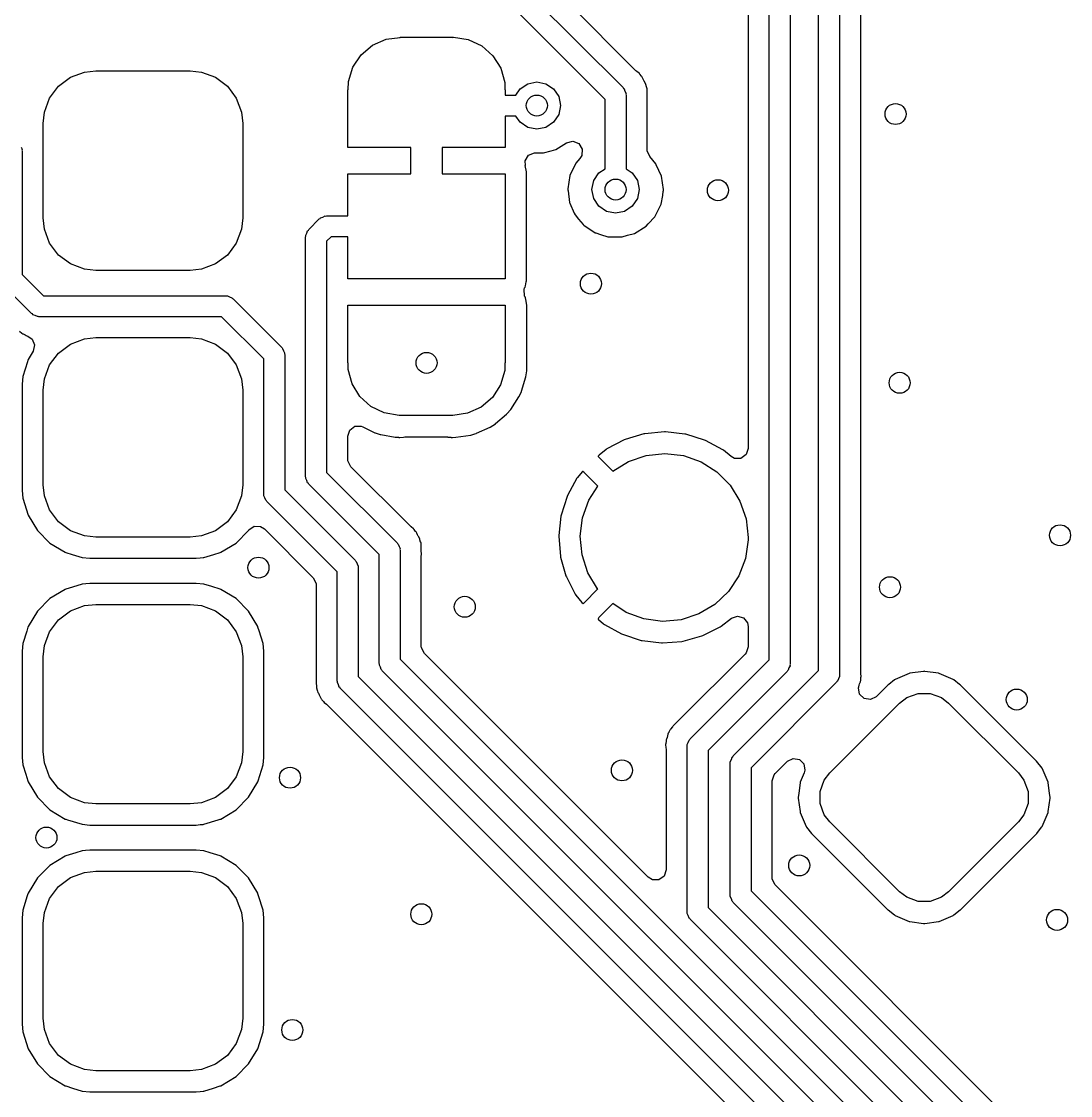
# Model space of a CAD drawing. Extents: x 100.2 to 143.8, y -109.8 to -50.2.
# Drawn here: x 122.39 to 132.38, y -70.53 to -60.3 of the extents above; entities that cross this region are included whole.
import ezdxf

# ---------------------------------------------------------------- set-up
doc = ezdxf.new("R2010")
doc.units = 0
doc.layers.add('BLACK', color=7, linetype='CONTINUOUS')

msp = doc.modelspace()

# ---------------------------------------------------------------- linework, layer by layer
at = {"layer": 'BLACK', "linetype": 'CONTINUOUS'}
for p, q in [((130.183, -55.729), (130.183, -66.521)), ((129.983, -66.4796), (129.983, -55.7704)), ((130.384, -66.4937), (130.384, -55.7825)), ((129.512, -66.3765), (129.512, -55.8855)), ((129.712, -55.8441), (129.712, -66.4179)), ((129.312, -56.0096), (129.312, -64.3653)), ((127.17, -59.9788), (128.121, -60.9293)), ((128.243, -60.7682), (127.594, -60.1195)), ((127.95, -61.0414), (127.058, -60.1495)), ((125.627, -60.6167), (125.736, -60.5255)), ((125.736, -60.5255), (125.866, -60.4684)), ((125.866, -60.4684), (126, -60.4508)), ((126, -60.4508), (126, -60.45)), ((126, -60.45), (126.5, -60.45)), ((126.5, -60.4508), (126.506, -60.45)), ((126.5, -60.45), (126.5, -60.4508)), ((126.506, -60.45), (126.646, -60.4718)), ((126.646, -60.4718), (126.775, -60.5321)), ((126.775, -60.5321), (126.881, -60.6259)), ((125.549, -60.7347), (125.627, -60.6167)), ((126.881, -60.6259), (126.956, -60.7458)), ((125.506, -60.8701), (125.549, -60.7347)), ((122.746, -60.9164), (122.86, -60.8314)), ((122.86, -60.8314), (122.992, -60.7817)), ((122.992, -60.7817), (123.1, -60.77)), ((123.1, -60.77), (124, -60.77)), ((124, -60.77), (124.108, -60.7817)), ((124.108, -60.7817), (124.24, -60.8314)), ((124.24, -60.8314), (124.354, -60.9164)), ((126.956, -60.7458), (126.995, -60.8821)), ((128.253, -60.777), (128.243, -60.7682)), ((128.276, -60.7947), (128.253, -60.777)), ((128.281, -60.8024), (128.276, -60.7947)), ((128.281, -60.8026), (128.281, -60.8024)), ((128.296, -60.8207), (128.281, -60.8026)), ((128.3, -60.8251), (128.296, -60.8207)), ((128.304, -60.8299), (128.3, -60.8251)), ((128.307, -60.8364), (128.304, -60.8299)), ((128.315, -60.8544), (128.307, -60.8364)), ((128.307, -60.8364), (128.307, -60.8364)), ((122.661, -61.0297), (122.746, -60.9164)), ((124.354, -60.9164), (124.439, -61.0297)), ((125.505, -60.95), (125.506, -60.8701)), ((126.995, -60.8821), (126.995, -60.95)), ((127.101, -61), (127.141, -60.9409)), ((127.141, -60.9409), (127.214, -60.8921)), ((127.214, -60.8921), (127.3, -60.875)), ((127.3, -60.875), (127.386, -60.8921)), ((127.386, -60.8921), (127.459, -60.9409)), ((127.459, -60.9409), (127.508, -61.0139)), ((128.121, -60.9293), (128.124, -60.9365)), ((128.124, -60.9365), (128.131, -60.9412)), ((128.131, -60.9412), (128.138, -60.9635)), ((128.321, -60.8673), (128.315, -60.8544)), ((128.335, -60.8899), (128.321, -60.8673)), ((128.337, -60.8989), (128.335, -60.8899)), ((128.337, -60.9013), (128.337, -60.8989)), ((128.337, -60.8989), (128.337, -60.8989)), ((128.344, -60.9222), (128.337, -60.9013)), ((128.348, -60.9328), (128.344, -60.9222)), ((128.349, -60.9419), (128.348, -60.9328)), ((128.349, -60.9624), (128.349, -60.9419)), ((122.612, -61.1624), (122.661, -61.0297)), ((124.439, -61.0297), (124.488, -61.1624)), ((125.5, -61.5), (125.5, -60.95)), ((125.5, -60.95), (125.505, -60.95)), ((126.995, -60.95), (127, -60.95)), ((127, -60.95), (127, -61)), ((127, -61), (127.101, -61)), ((127.508, -61.0139), (127.525, -61.1)), ((127.95, -61.7014), (127.95, -61.0414)), ((128.138, -60.9635), (128.149, -60.9844)), ((128.149, -60.9844), (128.148, -60.9923)), ((128.148, -60.9923), (128.15, -61)), ((128.15, -61), (128.15, -61.7014)), ((128.35, -60.9676), (128.349, -60.9624)), ((128.351, -60.9721), (128.35, -60.9676)), ((128.351, -60.9915), (128.351, -60.9721)), ((128.351, -60.9952), (128.351, -60.9915)), ((128.352, -61.0447), (128.351, -60.9952)), ((128.351, -61.0494), (128.352, -61.0447)), ((128.351, -61.0535), (128.351, -61.0494)), ((127.525, -61.1), (127.508, -61.1861)), ((128.351, -61.5218), (128.351, -61.0535)), ((122.6, -61.2697), (122.612, -61.1624)), ((124.488, -61.1624), (124.5, -61.2697)), ((127.101, -61.2), (127, -61.2)), ((127, -61.2), (127, -61.5)), ((127.141, -61.2591), (127.101, -61.2)), ((127.508, -61.1861), (127.459, -61.2591)), ((122.6, -62.1703), (122.6, -61.2697)), ((124.5, -61.2697), (124.5, -62.1703)), ((127.214, -61.3079), (127.141, -61.2591)), ((127.3, -61.325), (127.214, -61.3079)), ((127.386, -61.3079), (127.3, -61.325)), ((127.459, -61.2591), (127.386, -61.3079)), ((127.481, -61.5177), (127.584, -61.4541)), ((127.584, -61.4541), (127.644, -61.4398)), ((127.644, -61.4398), (127.7, -61.4631)), ((122.389, -61.4958), (122.399, -61.5167)), ((122.399, -61.5167), (122.398, -61.5247)), ((122.398, -61.5247), (122.4, -61.5323)), ((122.4, -61.5323), (122.4, -62.7091)), ((126.1, -61.5), (125.5, -61.5)), ((126.1, -61.75), (126.1, -61.5)), ((127, -61.5), (126.4, -61.5)), ((126.4, -61.5), (126.4, -61.75)), ((127.22, -61.5741), (127.277, -61.5507)), ((127.277, -61.5507), (127.286, -61.5504)), ((127.286, -61.5504), (127.316, -61.5509)), ((127.316, -61.5509), (127.349, -61.5515)), ((127.349, -61.5515), (127.349, -61.5515)), ((127.349, -61.5515), (127.356, -61.5516)), ((127.356, -61.5516), (127.363, -61.5498)), ((127.363, -61.5498), (127.436, -61.53)), ((127.363, -61.5498), (127.363, -61.5498)), ((127.436, -61.53), (127.481, -61.5177)), ((127.7, -61.4631), (127.732, -61.5153)), ((127.732, -61.5153), (127.728, -61.5763)), ((128.351, -61.53), (128.351, -61.5218)), ((128.375, -61.5864), (128.351, -61.53)), ((127.188, -61.6262), (127.22, -61.5741)), ((127.192, -61.6712), (127.188, -61.6262)), ((127.67, -61.6501), (127.615, -61.7669)), ((127.71, -61.604), (127.67, -61.6501)), ((127.728, -61.5763), (127.71, -61.604)), ((128.433, -61.6548), (128.375, -61.5864)), ((128.436, -61.6612), (128.433, -61.6548)), ((128.437, -61.6633), (128.436, -61.6612)), ((128.436, -61.6612), (128.436, -61.6612)), ((128.487, -61.7723), (128.437, -61.6633)), ((125.5, -62.15), (125.5, -61.75)), ((125.5, -61.75), (126.1, -61.75)), ((126.4, -61.75), (127, -61.75)), ((127, -61.75), (127, -62.75)), ((127.189, -61.6718), (127.192, -61.6712)), ((127.201, -61.7303), (127.189, -61.6718)), ((127.201, -62.7697), (127.201, -61.7303)), ((127.842, -61.8139), (127.891, -61.7409)), ((127.891, -61.7409), (127.95, -61.7014)), ((128.15, -61.7014), (128.209, -61.7409)), ((128.209, -61.7409), (128.258, -61.8139)), ((127.615, -61.7669), (127.595, -61.8944)), ((127.825, -61.9), (127.842, -61.8139)), ((128.258, -61.8139), (128.275, -61.9)), ((128.505, -61.9), (128.487, -61.7723)), ((127.595, -61.8944), (127.596, -61.9014)), ((127.596, -61.9014), (127.596, -61.9014)), ((127.596, -61.9014), (127.597, -61.9111)), ((127.597, -61.9111), (127.612, -62.0224)), ((127.842, -61.9861), (127.825, -61.9)), ((128.275, -61.9), (128.258, -61.9861)), ((128.484, -62.0384), (128.498, -61.9551)), ((128.498, -61.9551), (128.504, -61.9149)), ((128.504, -61.9149), (128.505, -61.9111)), ((128.504, -61.9149), (128.504, -61.9149)), ((128.505, -61.9111), (128.505, -61.9)), ((127.612, -62.0224), (127.614, -62.0288)), ((127.614, -62.0288), (127.614, -62.0288)), ((127.614, -62.0288), (127.657, -62.1262)), ((127.891, -62.0591), (127.842, -61.9861)), ((127.964, -62.1079), (127.891, -62.0591)), ((128.209, -62.0591), (128.136, -62.1079)), ((128.258, -61.9861), (128.209, -62.0591)), ((128.427, -62.1545), (128.484, -62.0384)), ((122.612, -62.2776), (122.6, -62.1703)), ((124.5, -62.1703), (124.488, -62.2776)), ((125.236, -62.1756), (125.241, -62.1691)), ((125.241, -62.1691), (125.263, -62.1619)), ((125.263, -62.1619), (125.284, -62.1512)), ((125.284, -62.1512), (125.292, -62.1525)), ((125.292, -62.1525), (125.3, -62.15)), ((125.3, -62.15), (125.5, -62.15)), ((127.657, -62.1262), (127.664, -62.1405)), ((127.664, -62.1405), (127.697, -62.1807)), ((128.05, -62.125), (127.964, -62.1079)), ((128.136, -62.1079), (128.05, -62.125)), ((128.361, -62.2273), (128.423, -62.1597)), ((128.423, -62.1597), (128.427, -62.1545)), ((128.423, -62.1597), (128.423, -62.1597)), ((122.661, -62.4103), (122.612, -62.2776)), ((124.488, -62.2776), (124.439, -62.4103)), ((125.129, -62.2801), (125.229, -62.1793)), ((125.229, -62.1793), (125.236, -62.1756)), ((127.697, -62.1807), (127.742, -62.2339)), ((127.742, -62.2339), (127.742, -62.2339)), ((127.742, -62.2339), (127.747, -62.2393)), ((127.747, -62.2393), (127.854, -62.3108)), ((128.231, -62.3177), (128.341, -62.2502)), ((128.341, -62.2502), (128.361, -62.2273)), ((125.099, -62.3508), (125.102, -62.3431)), ((125.099, -64.6342), (125.099, -62.3508)), ((125.1, -62.3351), (125.111, -62.3143)), ((125.102, -62.3431), (125.1, -62.3351)), ((125.111, -62.3143), (125.118, -62.292)), ((125.118, -62.292), (125.125, -62.2873)), ((125.125, -62.2873), (125.129, -62.2801)), ((125.341, -62.35), (125.299, -62.3922)), ((125.5, -62.35), (125.341, -62.35)), ((125.5, -62.75), (125.5, -62.35)), ((127.854, -62.3108), (127.861, -62.3129)), ((127.861, -62.3129), (127.861, -62.3129)), ((127.861, -62.3129), (127.905, -62.3267)), ((127.905, -62.3267), (127.977, -62.3493)), ((127.977, -62.3493), (128.042, -62.3505)), ((128.042, -62.3505), (128.099, -62.3515)), ((128.099, -62.3515), (128.099, -62.3515)), ((128.099, -62.3515), (128.106, -62.3516)), ((128.106, -62.3516), (128.113, -62.3498)), ((128.113, -62.3498), (128.164, -62.3359)), ((128.113, -62.3498), (128.113, -62.3498)), ((128.164, -62.3359), (128.231, -62.3177)), ((122.746, -62.5236), (122.661, -62.4103)), ((124.439, -62.4103), (124.354, -62.5236)), ((125.299, -62.3922), (125.299, -64.5928)), ((122.86, -62.6086), (122.746, -62.5236)), ((124.354, -62.5236), (124.24, -62.6086)), ((122.992, -62.6583), (122.86, -62.6086)), ((123.1, -62.67), (122.992, -62.6583)), ((124, -62.67), (123.1, -62.67)), ((124.108, -62.6583), (124, -62.67)), ((124.24, -62.6086), (124.108, -62.6583)), ((122.4, -62.7091), (122.602, -62.9105)), ((127, -62.75), (125.5, -62.75)), ((127.191, -62.8177), (127.199, -62.7784)), ((127.199, -62.7784), (127.201, -62.7697)), ((122.49, -63.0812), (122.23, -62.8212)), ((127.178, -62.8519), (127.183, -62.8371)), ((127.183, -62.9129), (127.178, -62.8519)), ((127.183, -62.8363), (127.189, -62.8282)), ((127.183, -62.8371), (127.183, -62.8363)), ((127.189, -62.8282), (127.191, -62.8177)), ((122.602, -62.9105), (124.339, -62.9105)), ((124.339, -62.9105), (124.346, -62.913)), ((124.346, -62.913), (124.354, -62.9117)), ((124.354, -62.9117), (124.375, -62.9223)), ((124.375, -62.9223), (124.397, -62.9296)), ((124.397, -62.9296), (124.402, -62.9361)), ((124.402, -62.9361), (124.409, -62.9398)), ((124.409, -62.9398), (124.87, -63.4007)), ((127.183, -62.9137), (127.183, -62.9129)), ((127.189, -62.9218), (127.183, -62.9137)), ((127.191, -62.9313), (127.189, -62.9218)), ((127.194, -62.948), (127.191, -62.9313)), ((127.191, -62.9313), (127.191, -62.9313)), ((127.204, -63), (127.194, -62.948)), ((122.497, -63.0849), (122.49, -63.0812)), ((122.502, -63.0914), (122.497, -63.0849)), ((122.524, -63.0986), (122.502, -63.0914)), ((125.5, -63.55), (125.5, -63)), ((125.5, -63), (127, -63)), ((127, -63), (127, -63.55)), ((127.204, -63.4762), (127.204, -63)), ((122.545, -63.1093), (122.524, -63.0986)), ((122.553, -63.108), (122.545, -63.1093)), ((122.56, -63.1105), (122.553, -63.108)), ((124.297, -63.1105), (122.56, -63.1105)), ((124.7, -63.5128), (124.297, -63.1105)), ((122.375, -63.2487), (122.397, -63.2689)), ((122.397, -63.2689), (122.406, -63.2723)), ((122.406, -63.2723), (122.406, -63.2723)), ((122.406, -63.2723), (122.408, -63.2731)), ((122.408, -63.2731), (122.427, -63.2835)), ((122.427, -63.2835), (122.429, -63.2848)), ((122.429, -63.2848), (122.429, -63.2848)), ((122.429, -63.2848), (122.437, -63.29)), ((122.437, -63.29), (122.446, -63.2921)), ((122.446, -63.2921), (122.454, -63.2958)), ((122.454, -63.2958), (122.453, -63.2974)), ((122.453, -63.2974), (122.496, -63.3235)), ((122.496, -63.3235), (122.519, -63.3799)), ((122.519, -63.3799), (122.505, -63.4392)), ((122.746, -63.4564), (122.86, -63.3714)), ((122.86, -63.3714), (122.992, -63.3217)), ((122.992, -63.3217), (123.1, -63.31)), ((123.1, -63.31), (124, -63.31)), ((124, -63.31), (124.108, -63.3217)), ((124.108, -63.3217), (124.24, -63.3714)), ((124.24, -63.3714), (124.354, -63.4564)), ((124.87, -63.4007), (124.874, -63.4079)), ((122.505, -63.4392), (122.457, -63.5194)), ((122.661, -63.5697), (122.746, -63.4564)), ((124.354, -63.4564), (124.439, -63.5697)), ((124.874, -63.4079), (124.88, -63.4126)), ((124.88, -63.4126), (124.888, -63.4349)), ((124.888, -63.4349), (124.898, -63.4557)), ((124.898, -63.4557), (124.897, -63.4637)), ((124.897, -63.4637), (124.9, -63.4714)), ((124.9, -63.4714), (124.9, -64.7581)), ((127.205, -63.4803), (127.204, -63.4762)), ((127.204, -63.6259), (127.205, -63.4827)), ((127.205, -63.4827), (127.205, -63.4803)), ((122.45, -63.5404), (122.406, -63.6812)), ((122.455, -63.5251), (122.45, -63.5404)), ((122.457, -63.5194), (122.455, -63.5251)), ((122.455, -63.5251), (122.455, -63.5251)), ((122.612, -63.7024), (122.661, -63.5697)), ((124.439, -63.5697), (124.488, -63.7024)), ((124.7, -64.7995), (124.7, -63.5128)), ((125.505, -63.55), (125.5, -63.55)), ((125.504, -63.6118), (125.505, -63.55)), ((127, -63.55), (126.995, -63.55)), ((126.995, -63.55), (126.995, -63.6239)), ((122.406, -63.6812), (122.4, -63.7537)), ((122.6, -63.8097), (122.612, -63.7024)), ((124.488, -63.7024), (124.5, -63.8097)), ((125.541, -63.7486), (125.504, -63.6118)), ((126.995, -63.6239), (126.954, -63.7597)), ((127.154, -63.8205), (127.195, -63.6832)), ((127.195, -63.6832), (127.204, -63.6259)), ((122.4, -63.7537), (122.4, -64.7663)), ((122.6, -64.7103), (122.6, -63.8097)), ((124.5, -63.8097), (124.5, -64.7103)), ((125.615, -63.8694), (125.541, -63.7486)), ((126.954, -63.7597), (126.877, -63.8787)), ((125.72, -63.9645), (125.615, -63.8694)), ((126.877, -63.8787), (126.769, -63.9712)), ((127.052, -63.9933), (127.13, -63.8731)), ((127.13, -63.8731), (127.143, -63.8459)), ((127.143, -63.8459), (127.153, -63.8237)), ((127.153, -63.8236), (127.154, -63.8205)), ((127.153, -63.8237), (127.153, -63.8236)), ((125.848, -64.0263), (125.72, -63.9645)), ((126.769, -63.9712), (126.64, -64.0299)), ((127.014, -64.0369), (127.052, -63.9933)), ((125.988, -64.0499), (125.848, -64.0263)), ((126, -64.05), (125.988, -64.0499)), ((126.5, -64.05), (126, -64.05)), ((126.64, -64.0299), (126.5, -64.05)), ((126.908, -64.1281), (127.011, -64.0392)), ((127.011, -64.0392), (127.014, -64.0369)), ((125.5, -64.2484), (125.519, -64.1902)), ((125.519, -64.1902), (125.568, -64.1542)), ((125.568, -64.1542), (125.629, -64.1542)), ((125.629, -64.1542), (125.642, -64.1593)), ((125.642, -64.1593), (125.757, -64.2152)), ((125.757, -64.2152), (125.761, -64.2163)), ((125.761, -64.2163), (125.761, -64.2163)), ((125.761, -64.2163), (125.809, -64.2318)), ((126.726, -64.2209), (126.857, -64.1617)), ((126.857, -64.1617), (126.906, -64.1304)), ((126.906, -64.1304), (126.908, -64.1281)), ((126.908, -64.1281), (126.908, -64.1281)), ((128.515, -64.2082), (128.329, -64.2251)), ((128.524, -64.2083), (128.515, -64.2082)), ((128.71, -64.2277), (128.524, -64.2083)), ((125.5, -64.4687), (125.5, -64.2484)), ((125.809, -64.2318), (125.809, -64.2318)), ((125.809, -64.2318), (125.813, -64.2328)), ((125.813, -64.2328), (125.816, -64.2334)), ((125.816, -64.2334), (125.816, -64.2334)), ((125.816, -64.2334), (125.952, -64.2563)), ((125.952, -64.2563), (125.952, -64.2563)), ((125.952, -64.2563), (125.954, -64.2566)), ((125.954, -64.2566), (125.956, -64.2568)), ((125.956, -64.2568), (125.983, -64.2592)), ((125.983, -64.2592), (125.983, -64.2592)), ((125.983, -64.2592), (125.985, -64.2594)), ((125.985, -64.2594), (125.993, -64.2595)), ((125.993, -64.2595), (125.996, -64.2595)), ((125.996, -64.2595), (125.996, -64.2595)), ((125.996, -64.2595), (125.997, -64.2596)), ((125.997, -64.2596), (126.029, -64.2575)), ((126.029, -64.2575), (126.043, -64.2554)), ((126.043, -64.2554), (126.058, -64.2544)), ((126.058, -64.2544), (126.433, -64.2544)), ((126.433, -64.2544), (126.449, -64.2558)), ((126.449, -64.2558), (126.452, -64.2563)), ((126.452, -64.2563), (126.452, -64.2563)), ((126.452, -64.2563), (126.454, -64.2566)), ((126.454, -64.2566), (126.456, -64.2568)), ((126.456, -64.2568), (126.483, -64.2592)), ((126.483, -64.2592), (126.483, -64.2592)), ((126.483, -64.2592), (126.485, -64.2594)), ((126.485, -64.2594), (126.493, -64.2595)), ((126.493, -64.2595), (126.496, -64.2595)), ((126.496, -64.2595), (126.496, -64.2595)), ((126.496, -64.2595), (126.497, -64.2596)), ((126.497, -64.2596), (126.529, -64.2575)), ((126.529, -64.2575), (126.671, -64.2372)), ((126.671, -64.2372), (126.71, -64.2259)), ((126.71, -64.2259), (126.723, -64.2219)), ((126.723, -64.2219), (126.726, -64.2209)), ((126.723, -64.2219), (126.723, -64.2219)), ((128.132, -64.2831), (127.967, -64.3695)), ((128.141, -64.2795), (128.132, -64.2831)), ((128.32, -64.2269), (128.141, -64.2795)), ((128.329, -64.2251), (128.32, -64.2269)), ((128.719, -64.2297), (128.71, -64.2277)), ((128.897, -64.2848), (128.719, -64.2297)), ((128.906, -64.2885), (128.897, -64.2848)), ((129.07, -64.3772), (128.906, -64.2885)), ((127.959, -64.3748), (127.892, -64.4284)), ((127.967, -64.3695), (127.959, -64.3748)), ((128.341, -64.4312), (128.518, -64.4126)), ((128.518, -64.4126), (128.695, -64.4337)), ((129.078, -64.3826), (129.07, -64.3772)), ((129.149, -64.4416), (129.078, -64.3826)), ((129.293, -64.4235), (129.243, -64.4594)), ((129.312, -64.3653), (129.293, -64.4235)), ((125.501, -64.4842), (125.5, -64.4687)), ((125.529, -64.5387), (125.501, -64.4842)), ((127.892, -64.4284), (127.885, -64.4396)), ((127.885, -64.4396), (127.885, -64.442)), ((127.885, -64.442), (127.887, -64.4457)), ((127.887, -64.4457), (128.022, -64.5808)), ((128.022, -64.5808), (128.172, -64.4887)), ((128.172, -64.4887), (128.341, -64.4312)), ((128.695, -64.4337), (128.863, -64.4935)), ((128.863, -64.4935), (129.014, -64.5891)), ((129.182, -64.4594), (129.149, -64.4416)), ((129.243, -64.4594), (129.182, -64.4594)), ((125.299, -64.5928), (125.97, -65.2638)), ((126.093, -65.1027), (125.529, -64.5387)), ((127.732, -64.5873), (127.687, -64.6411)), ((127.734, -64.5851), (127.732, -64.5873)), ((127.737, -64.5847), (127.734, -64.5851)), ((127.749, -64.5907), (127.737, -64.5847)), ((127.882, -64.7234), (127.749, -64.5907)), ((129.014, -64.5891), (129.14, -64.7156)), ((122.612, -64.8176), (122.6, -64.7103)), ((124.5, -64.7103), (124.488, -64.8176)), ((125.102, -64.6419), (125.099, -64.6342)), ((125.1, -64.6499), (125.102, -64.6419)), ((125.111, -64.6707), (125.1, -64.6499)), ((125.118, -64.693), (125.111, -64.6707)), ((125.125, -64.6977), (125.118, -64.693)), ((125.129, -64.7049), (125.125, -64.6977)), ((125.8, -65.3759), (125.129, -64.7049)), ((127.681, -64.6491), (127.591, -64.8125)), ((127.687, -64.6411), (127.681, -64.6491)), ((127.796, -64.8569), (127.882, -64.7234)), ((129.14, -64.7156), (129.234, -64.8669)), ((122.4, -64.7663), (122.406, -64.8388)), ((122.661, -64.9503), (122.612, -64.8176)), ((124.488, -64.8176), (124.439, -64.9503)), ((124.702, -64.8072), (124.7, -64.7995)), ((124.701, -64.8152), (124.702, -64.8072)), ((124.711, -64.836), (124.701, -64.8152)), ((124.9, -64.7581), (125.571, -65.4293)), ((127.588, -64.8213), (127.531, -64.999)), ((127.591, -64.8125), (127.588, -64.8213)), ((122.406, -64.8388), (122.457, -65.0006)), ((124.719, -64.8583), (124.711, -64.836)), ((124.725, -64.863), (124.719, -64.8583)), ((124.729, -64.8702), (124.725, -64.863)), ((125.4, -65.5414), (124.729, -64.8702)), ((127.735, -65.0244), (127.796, -64.8569)), ((129.234, -64.8669), (129.293, -65.0353)), ((122.457, -65.0006), (122.545, -65.1455)), ((122.746, -65.0636), (122.661, -64.9503)), ((124.439, -64.9503), (124.354, -65.0636)), ((127.529, -65.0085), (127.508, -65.1937)), ((127.531, -64.999), (127.529, -65.0085)), ((127.713, -65.2014), (127.735, -65.0244)), ((129.293, -65.0353), (129.313, -65.2126)), ((122.86, -65.1486), (122.746, -65.0636)), ((124.354, -65.0636), (124.24, -65.1486)), ((124.555, -65.1455), (124.558, -65.1404)), ((124.558, -65.1404), (124.559, -65.1403)), ((124.559, -65.1403), (124.609, -65.1062)), ((124.609, -65.1062), (124.67, -65.1084)), ((124.67, -65.1084), (124.706, -65.1314)), ((124.706, -65.1314), (125.171, -65.5955)), ((126.103, -65.1115), (126.093, -65.1027)), ((126.126, -65.1292), (126.103, -65.1115)), ((126.131, -65.137), (126.126, -65.1292)), ((126.131, -65.1372), (126.131, -65.137)), ((126.145, -65.1552), (126.131, -65.1372)), ((122.545, -65.1455), (122.664, -65.2654)), ((122.992, -65.1983), (122.86, -65.1486)), ((123.1, -65.21), (122.992, -65.1983)), ((124, -65.21), (123.1, -65.21)), ((124.108, -65.1983), (124, -65.21)), ((124.24, -65.1486), (124.108, -65.1983)), ((124.436, -65.2654), (124.555, -65.1455)), ((126.15, -65.1596), (126.145, -65.1552)), ((126.154, -65.1645), (126.15, -65.1596)), ((126.156, -65.1709), (126.154, -65.1645)), ((126.164, -65.1889), (126.156, -65.1709)), ((126.156, -65.1709), (126.156, -65.1709)), ((126.171, -65.2018), (126.164, -65.1889)), ((126.172, -65.2034), (126.171, -65.2018)), ((126.185, -65.2245), (126.172, -65.2034)), ((126.187, -65.2358), (126.185, -65.2245)), ((126.193, -65.2567), (126.187, -65.2358)), ((127.508, -65.1937), (127.508, -65.2034)), ((127.508, -65.2034), (127.524, -65.3891)), ((127.73, -65.3789), (127.713, -65.2014)), ((129.312, -65.2349), (129.287, -65.4115)), ((129.313, -65.2126), (129.312, -65.2349)), ((122.664, -65.2654), (122.809, -65.3532)), ((124.291, -65.3532), (124.436, -65.2654)), ((125.97, -65.2638), (125.974, -65.271)), ((125.974, -65.271), (125.98, -65.2757)), ((125.98, -65.2757), (125.988, -65.298)), ((125.988, -65.298), (125.998, -65.3189)), ((125.998, -65.3189), (125.997, -65.3268)), ((125.997, -65.3268), (126, -65.3345)), ((126, -65.3345), (126, -66.3711)), ((126.194, -65.2589), (126.193, -65.2567)), ((126.198, -65.2673), (126.194, -65.2589)), ((126.194, -65.2589), (126.194, -65.2589)), ((126.198, -65.2764), (126.198, -65.2673)), ((126.199, -65.2969), (126.198, -65.2764)), ((126.199, -65.3021), (126.199, -65.2969)), ((126.2, -65.3066), (126.199, -65.3021)), ((126.2, -65.326), (126.2, -65.3066)), ((126.2, -65.3298), (126.2, -65.326)), ((126.202, -65.3792), (126.2, -65.3298)), ((122.809, -65.3532), (122.815, -65.3549)), ((122.815, -65.3549), (122.815, -65.3549)), ((122.815, -65.3549), (122.875, -65.3736)), ((122.875, -65.3736), (122.971, -65.4038)), ((122.971, -65.4038), (123.044, -65.4105)), ((123.044, -65.4105), (123.55, -65.4105)), ((123.55, -65.4105), (124.056, -65.4105)), ((124.056, -65.4105), (124.096, -65.4069)), ((124.096, -65.4069), (124.124, -65.4043)), ((124.124, -65.4043), (124.129, -65.4038)), ((124.124, -65.4043), (124.124, -65.4043)), ((124.129, -65.4038), (124.225, -65.3736)), ((124.225, -65.3736), (124.285, -65.3549)), ((124.285, -65.3549), (124.291, -65.3532)), ((124.285, -65.3549), (124.285, -65.3549)), ((125.571, -65.4293), (125.574, -65.4365)), ((125.574, -65.4365), (125.581, -65.4412)), ((125.581, -65.4412), (125.588, -65.4635)), ((125.8, -66.4125), (125.8, -65.3759)), ((126.2, -65.3839), (126.202, -65.3792)), ((126.2, -65.388), (126.2, -65.3839)), ((126.2, -66.247), (126.2, -65.388)), ((127.524, -65.3891), (127.526, -65.3986)), ((127.526, -65.3986), (127.577, -65.5778)), ((127.786, -65.5481), (127.73, -65.3789)), ((129.287, -65.4115), (129.224, -65.5782)), ((125.4, -66.578), (125.4, -65.5414)), ((125.588, -65.4635), (125.599, -65.4844)), ((125.599, -65.4844), (125.598, -65.4923)), ((125.598, -65.4923), (125.6, -65.5)), ((125.6, -65.5), (125.6, -66.5366)), ((127.879, -65.7007), (127.786, -65.5481)), ((123.044, -65.6495), (123.005, -65.653)), ((123.55, -65.6495), (123.044, -65.6495)), ((124.056, -65.6495), (123.55, -65.6495)), ((124.129, -65.6562), (124.056, -65.6495)), ((125.171, -65.5955), (125.198, -65.65)), ((125.198, -65.65), (125.2, -65.6655)), ((127.577, -65.5778), (127.581, -65.5868)), ((127.581, -65.5868), (127.666, -65.7526)), ((129.224, -65.5782), (129.125, -65.7268)), ((122.809, -65.7068), (122.664, -65.7946)), ((122.815, -65.7051), (122.809, -65.7068)), ((122.88, -65.6848), (122.815, -65.7051)), ((122.815, -65.7051), (122.815, -65.7051)), ((122.971, -65.6562), (122.88, -65.6848)), ((122.976, -65.6557), (122.971, -65.6562)), ((123.005, -65.653), (122.976, -65.6557)), ((122.976, -65.6557), (122.976, -65.6557)), ((124.207, -65.6805), (124.129, -65.6562)), ((124.285, -65.7051), (124.207, -65.6805)), ((124.291, -65.7068), (124.285, -65.7051)), ((124.285, -65.7051), (124.285, -65.7051)), ((124.436, -65.7946), (124.291, -65.7068)), ((125.2, -65.6655), (125.2, -66.5245)), ((127.666, -65.7526), (127.671, -65.7607)), ((127.746, -65.838), (127.881, -65.7029)), ((127.881, -65.7029), (127.879, -65.7007)), ((129.125, -65.7268), (128.996, -65.8498)), ((122.664, -65.7946), (122.545, -65.9145)), ((122.992, -65.8617), (123.1, -65.85)), ((123.1, -65.85), (124, -65.85)), ((124, -65.85), (124.108, -65.8617)), ((124.555, -65.9145), (124.436, -65.7946)), ((127.671, -65.7607), (127.728, -65.8332)), ((127.728, -65.8332), (127.74, -65.8406)), ((127.74, -65.8406), (127.742, -65.8405)), ((127.742, -65.8405), (127.746, -65.838)), ((128.024, -65.8428), (127.891, -65.9759)), ((128.152, -65.9266), (128.024, -65.8428)), ((128.996, -65.8498), (128.843, -65.9411)), ((122.545, -65.9145), (122.457, -66.0594)), ((122.746, -65.9964), (122.86, -65.9114)), ((122.86, -65.9114), (122.992, -65.8617)), ((124.108, -65.8617), (124.24, -65.9114)), ((124.24, -65.9114), (124.354, -65.9964)), ((124.643, -66.0594), (124.555, -65.9145)), ((128.319, -65.9888), (128.152, -65.9266)), ((128.843, -65.9411), (128.673, -65.9962)), ((122.457, -66.0594), (122.455, -66.0651)), ((122.661, -66.1097), (122.746, -65.9964)), ((124.354, -65.9964), (124.439, -66.1097)), ((124.645, -66.0651), (124.643, -66.0594)), ((127.891, -65.9759), (127.885, -65.9878)), ((127.885, -65.9878), (127.885, -65.9909)), ((127.885, -65.9909), (127.887, -65.9934)), ((127.887, -65.9934), (127.935, -66.0345)), ((127.935, -66.0345), (127.943, -66.04)), ((127.943, -66.04), (128.106, -66.131)), ((128.496, -66.0124), (128.319, -65.9888)), ((128.673, -65.9962), (128.496, -66.0124)), ((129.047, -66.0632), (129.055, -66.058)), ((129.055, -66.058), (129.152, -65.9823)), ((129.152, -65.9823), (129.209, -65.9614)), ((129.209, -65.9614), (129.268, -65.9783)), ((129.268, -65.9783), (129.306, -66.0265)), ((129.306, -66.0265), (129.312, -66.0604)), ((129.312, -66.0604), (129.312, -66.2524)), ((122.443, -66.1047), (122.406, -66.2212)), ((122.455, -66.0651), (122.443, -66.1047)), ((122.455, -66.0651), (122.455, -66.0651)), ((122.612, -66.2424), (122.661, -66.1097)), ((124.439, -66.1097), (124.488, -66.2424)), ((124.656, -66.101), (124.645, -66.0651)), ((124.645, -66.0651), (124.645, -66.0651)), ((124.694, -66.2212), (124.656, -66.101)), ((128.106, -66.131), (128.115, -66.1349)), ((128.115, -66.1349), (128.292, -66.1925)), ((128.692, -66.2008), (128.871, -66.1507)), ((128.871, -66.1507), (128.88, -66.1472)), ((128.88, -66.1472), (129.047, -66.0632)), ((122.406, -66.2212), (122.4, -66.2937)), ((122.6, -66.3497), (122.612, -66.2424)), ((124.488, -66.2424), (124.5, -66.3497)), ((124.7, -66.2937), (124.694, -66.2212)), ((126.201, -66.2625), (126.2, -66.247)), ((126.229, -66.317), (126.201, -66.2625)), ((128.292, -66.1925), (128.302, -66.1945)), ((128.302, -66.1945), (128.487, -66.2166)), ((128.487, -66.2166), (128.496, -66.2168)), ((128.496, -66.2168), (128.682, -66.2025)), ((128.682, -66.2025), (128.692, -66.2008)), ((129.312, -66.2524), (129.293, -66.3106)), ((122.4, -66.2937), (122.4, -67.3063)), ((122.6, -67.2503), (122.6, -66.3497)), ((124.5, -66.3497), (124.5, -67.2503)), ((124.701, -67.3063), (124.7, -66.2937)), ((128.36, -68.4485), (126.229, -66.317)), ((129.283, -66.3225), (128.655, -66.9497)), ((129.293, -66.3106), (129.283, -66.3225)), ((125.802, -66.4202), (125.8, -66.4125)), ((125.801, -66.4282), (125.802, -66.4202)), ((125.811, -66.449), (125.801, -66.4282)), ((125.819, -66.4713), (125.811, -66.449)), ((126, -66.3711), (130.809, -71.1803)), ((128.759, -67.1293), (129.512, -66.3765)), ((129.7, -66.4544), (129.693, -66.4767)), ((129.711, -66.4336), (129.7, -66.4544)), ((129.712, -66.4179), (129.71, -66.4256)), ((129.71, -66.4256), (129.711, -66.4336)), ((125.199, -66.5286), (125.198, -66.5333)), ((125.198, -66.5333), (125.198, -66.5425)), ((125.198, -66.5425), (125.199, -66.5828)), ((125.2, -66.5245), (125.199, -66.5286)), ((125.6, -66.5366), (130.4, -71.3363)), ((125.825, -66.476), (125.819, -66.4713)), ((125.829, -66.4832), (125.825, -66.476)), ((130.638, -71.2924), (125.829, -66.4832)), ((129.683, -66.4886), (128.93, -67.2414)), ((129.169, -67.2933), (129.983, -66.4796)), ((129.686, -66.4814), (129.683, -66.4886)), ((129.693, -66.4767), (129.686, -66.4814)), ((130.171, -66.5575), (130.164, -66.5798)), ((130.182, -66.5366), (130.171, -66.5575)), ((130.183, -66.521), (130.181, -66.5287)), ((130.181, -66.5287), (130.182, -66.5366)), ((130.384, -66.507), (130.384, -66.4937)), ((130.388, -66.5359), (130.384, -66.507)), ((130.384, -66.5679), (130.386, -66.5451)), ((130.384, -66.5741), (130.384, -66.5679)), ((130.386, -66.5448), (130.388, -66.5359)), ((130.386, -66.5451), (130.386, -66.5448)), ((130.386, -66.5448), (130.386, -66.5448)), ((130.705, -66.5684), (130.65, -66.6119)), ((130.71, -66.5645), (130.705, -66.5684)), ((130.844, -66.5068), (130.71, -66.5645)), ((130.85, -66.5059), (130.844, -66.5068)), ((130.981, -66.488), (130.85, -66.5059)), ((130.85, -66.5059), (130.85, -66.5059)), ((130.987, -66.4871), (130.981, -66.488)), ((130.994, -66.488), (130.987, -66.4871)), ((131.125, -66.5059), (130.994, -66.488)), ((131.131, -66.5068), (131.125, -66.5059)), ((131.125, -66.5059), (131.125, -66.5059)), ((131.265, -66.5645), (131.131, -66.5068)), ((131.27, -66.5684), (131.265, -66.5645)), ((131.325, -66.6119), (131.27, -66.5684)), ((125.199, -66.5828), (125.2, -66.5865)), ((125.2, -66.5865), (125.2, -66.6059)), ((125.2, -66.6059), (125.2, -66.6104)), ((125.2, -66.6104), (125.201, -66.6156)), ((125.201, -66.6156), (125.202, -66.6452)), ((125.202, -66.6452), (125.205, -66.6536)), ((125.205, -66.6536), (125.205, -66.6536)), ((125.205, -66.6536), (125.206, -66.6558)), ((125.206, -66.6558), (125.213, -66.6767)), ((125.402, -66.5857), (125.4, -66.578)), ((125.401, -66.5936), (125.402, -66.5857)), ((125.412, -66.6145), (125.401, -66.5936)), ((125.419, -66.6368), (125.412, -66.6145)), ((125.426, -66.6415), (125.419, -66.6368)), ((125.429, -66.6487), (125.426, -66.6415)), ((130.229, -71.4484), (125.429, -66.6487)), ((130.154, -66.5917), (129.34, -67.4054)), ((130.157, -66.5845), (130.154, -66.5917)), ((130.164, -66.5798), (130.157, -66.5845)), ((130.363, -66.6436), (130.365, -66.6362)), ((130.373, -66.704), (130.363, -66.6436)), ((130.365, -66.6362), (130.369, -66.6189)), ((130.369, -66.6189), (130.373, -66.6051)), ((130.373, -66.6051), (130.38, -66.5869)), ((130.38, -66.5869), (130.383, -66.5804)), ((130.38, -66.5869), (130.38, -66.5869)), ((130.383, -66.5804), (130.384, -66.5741)), ((130.642, -66.6182), (130.531, -66.7291)), ((130.65, -66.6119), (130.642, -66.6182)), ((131.333, -66.6182), (131.325, -66.6119)), ((132.057, -67.3417), (131.333, -66.6182)), ((125.213, -66.6767), (125.215, -66.6881)), ((125.215, -66.6881), (125.22, -66.6958)), ((125.22, -66.6958), (125.229, -66.7107)), ((125.229, -66.7107), (125.235, -66.7236)), ((125.235, -66.7236), (125.246, -66.7481)), ((125.246, -66.7481), (125.25, -66.7529)), ((125.25, -66.7529), (125.254, -66.7573)), ((125.254, -66.7573), (125.269, -66.7754)), ((125.269, -66.7754), (125.274, -66.7833)), ((130.416, -66.7473), (130.373, -66.704)), ((130.476, -66.7569), (130.416, -66.7473)), ((130.531, -66.7291), (130.476, -66.7569)), ((130.754, -66.7891), (130.823, -66.7367)), ((130.823, -66.7367), (130.93, -66.6976)), ((130.93, -66.6976), (131.045, -66.6976)), ((131.045, -66.6976), (131.152, -66.7367)), ((131.152, -66.7367), (131.22, -66.7891)), ((125.274, -66.7833), (125.297, -66.801)), ((125.297, -66.801), (125.307, -66.8098)), ((125.307, -66.8098), (130, -71.5025)), ((130.089, -67.4544), (130.754, -66.7891)), ((131.22, -66.7891), (131.886, -67.4544)), ((128.642, -66.9613), (128.614, -66.9908)), ((128.648, -66.9546), (128.642, -66.9613)), ((128.652, -66.9524), (128.648, -66.9546)), ((128.655, -66.9497), (128.652, -66.9524)), ((128.551, -67.0761), (128.548, -67.085)), ((128.556, -67.0686), (128.551, -67.0761)), ((128.557, -67.0667), (128.556, -67.0686)), ((128.556, -67.0686), (128.556, -67.0686)), ((128.567, -67.0473), (128.557, -67.0667)), ((128.568, -67.0451), (128.567, -67.0473)), ((128.572, -67.0366), (128.568, -67.0451)), ((128.568, -67.0451), (128.568, -67.0451)), ((128.592, -67.0149), (128.572, -67.0366)), ((128.595, -67.011), (128.592, -67.0149)), ((128.598, -67.0073), (128.595, -67.011)), ((128.612, -66.9935), (128.598, -67.0073)), ((128.614, -66.9908), (128.612, -66.9935)), ((128.527, -67.1759), (128.525, -67.1851)), ((128.525, -67.1851), (128.529, -67.214)), ((128.53, -67.1531), (128.527, -67.1759)), ((128.533, -67.1341), (128.53, -67.1406)), ((128.53, -67.1406), (128.53, -67.1469)), ((128.53, -67.1469), (128.53, -67.1531)), ((128.54, -67.1159), (128.533, -67.1341)), ((128.544, -67.1021), (128.54, -67.1159)), ((128.548, -67.085), (128.544, -67.1021)), ((128.731, -67.1844), (128.742, -67.1635)), ((128.732, -67.1923), (128.731, -67.1844)), ((128.742, -67.1635), (128.749, -67.1412)), ((128.749, -67.1412), (128.756, -67.1365)), ((128.756, -67.1365), (128.759, -67.1293)), ((122.612, -67.3576), (122.6, -67.2503)), ((124.5, -67.2503), (124.488, -67.3576)), ((128.529, -67.214), (128.53, -67.2273)), ((128.53, -67.2273), (128.53, -68.3785)), ((128.73, -67.2), (128.732, -67.1923)), ((128.73, -68.777), (128.73, -67.2)), ((128.93, -67.2414), (128.93, -68.7356)), ((122.4, -67.3063), (122.406, -67.3788)), ((122.406, -67.3788), (122.434, -67.4665)), ((122.661, -67.4903), (122.612, -67.3576)), ((124.488, -67.3576), (124.439, -67.4903)), ((124.678, -67.428), (124.694, -67.3788)), ((124.694, -67.3788), (124.701, -67.3063)), ((129.14, -67.364), (129.142, -67.3563)), ((129.14, -68.617), (129.14, -67.364)), ((129.141, -67.3484), (129.152, -67.3275)), ((129.142, -67.3563), (129.141, -67.3484)), ((129.152, -67.3275), (129.159, -67.3052)), ((129.159, -67.3052), (129.166, -67.3005)), ((129.166, -67.3005), (129.169, -67.2933)), ((129.569, -67.4595), (129.685, -67.344)), ((129.685, -67.344), (129.74, -67.3162)), ((129.74, -67.3162), (129.8, -67.3257)), ((129.8, -67.3257), (129.843, -67.369)), ((129.843, -67.369), (129.853, -67.4294)), ((132.11, -67.4102), (132.057, -67.3417)), ((122.434, -67.4665), (122.453, -67.5295)), ((122.746, -67.6036), (122.661, -67.4903)), ((124.439, -67.4903), (124.354, -67.6036)), ((124.647, -67.5295), (124.678, -67.428)), ((129.34, -67.4054), (129.34, -68.5756)), ((129.541, -67.5295), (129.559, -67.4713)), ((129.559, -67.4713), (129.569, -67.4595)), ((129.846, -67.4533), (129.807, -67.5435)), ((129.853, -67.4294), (129.846, -67.4533)), ((130.037, -67.5226), (130.089, -67.4544)), ((131.886, -67.4544), (131.938, -67.5226)), ((132.168, -67.5435), (132.11, -67.4102)), ((122.453, -67.5295), (122.457, -67.5406)), ((122.457, -67.5406), (122.545, -67.6855)), ((124.555, -67.6855), (124.643, -67.5406)), ((124.643, -67.5406), (124.647, -67.5295)), ((129.541, -68.4515), (129.541, -67.5295)), ((129.806, -67.5502), (129.793, -67.6474)), ((129.807, -67.5435), (129.806, -67.5502)), ((129.806, -67.5502), (129.806, -67.5502)), ((129.998, -67.6302), (130.037, -67.5226)), ((131.938, -67.5226), (131.977, -67.6302)), ((132.169, -67.5502), (132.168, -67.5435)), ((132.182, -67.6474), (132.169, -67.5502)), ((132.169, -67.5502), (132.169, -67.5502)), ((122.545, -67.6855), (122.664, -67.8054)), ((122.86, -67.6886), (122.746, -67.6036)), ((122.992, -67.7383), (122.86, -67.6886)), ((124.24, -67.6886), (124.108, -67.7383)), ((124.354, -67.6036), (124.24, -67.6886)), ((124.436, -67.8054), (124.555, -67.6855)), ((129.793, -67.6474), (129.787, -67.6874)), ((129.787, -67.6874), (129.788, -67.6941)), ((129.788, -67.6941), (129.806, -67.8231)), ((129.998, -67.7447), (129.998, -67.6302)), ((131.977, -67.6302), (131.977, -67.7447)), ((132.169, -67.8231), (132.187, -67.6941)), ((132.188, -67.6874), (132.182, -67.6474)), ((132.187, -67.6941), (132.188, -67.6874)), ((123.1, -67.75), (122.992, -67.7383)), ((124, -67.75), (123.1, -67.75)), ((124.108, -67.7383), (124, -67.75)), ((130.037, -67.8522), (129.998, -67.7447)), ((131.977, -67.7447), (131.938, -67.8522)), ((122.664, -67.8054), (122.809, -67.8932)), ((122.809, -67.8932), (122.815, -67.8949)), ((122.815, -67.8949), (122.815, -67.8949)), ((122.815, -67.8949), (122.833, -67.9005)), ((122.833, -67.9005), (122.971, -67.9438)), ((124.129, -67.9438), (124.267, -67.9005)), ((124.267, -67.9005), (124.285, -67.8949)), ((124.285, -67.8949), (124.291, -67.8932)), ((124.285, -67.8949), (124.285, -67.8949)), ((124.291, -67.8932), (124.436, -67.8054)), ((129.806, -67.8231), (129.807, -67.8313)), ((129.807, -67.8313), (129.865, -67.9646)), ((130.089, -67.9205), (130.037, -67.8522)), ((131.938, -67.8522), (131.886, -67.9205)), ((132.11, -67.9646), (132.168, -67.8313)), ((132.168, -67.8313), (132.169, -67.8231)), ((122.971, -67.9438), (123.044, -67.9505)), ((123.044, -67.9505), (123.55, -67.9505)), ((123.55, -67.9505), (124.056, -67.9505)), ((124.056, -67.9505), (124.096, -67.9469)), ((124.096, -67.9469), (124.124, -67.9443)), ((124.124, -67.9443), (124.129, -67.9438)), ((124.124, -67.9443), (124.124, -67.9443)), ((129.865, -67.9646), (129.868, -67.9696)), ((129.868, -67.9696), (129.916, -68.0298)), ((130.754, -68.5857), (130.089, -67.9205)), ((131.886, -67.9205), (131.22, -68.5857)), ((132.059, -68.0298), (132.106, -67.9696)), ((132.106, -67.9696), (132.11, -67.9646)), ((129.916, -68.0298), (129.918, -68.0332)), ((129.918, -68.0332), (130.642, -68.7566)), ((131.333, -68.7566), (132.057, -68.0332)), ((132.057, -68.0332), (132.059, -68.0298)), ((122.971, -68.1962), (122.911, -68.215)), ((122.976, -68.1957), (122.971, -68.1962)), ((123.004, -68.1931), (122.976, -68.1957)), ((122.976, -68.1957), (122.976, -68.1957)), ((123.044, -68.1895), (123.004, -68.1931)), ((123.55, -68.1895), (123.044, -68.1895)), ((124.056, -68.1895), (123.55, -68.1895)), ((124.129, -68.1962), (124.056, -68.1895)), ((124.189, -68.215), (124.129, -68.1962)), ((122.809, -68.2468), (122.664, -68.3346)), ((122.815, -68.2451), (122.809, -68.2468)), ((122.911, -68.215), (122.815, -68.2451)), ((122.815, -68.2451), (122.815, -68.2451)), ((124.285, -68.2451), (124.189, -68.215)), ((124.291, -68.2468), (124.285, -68.2451)), ((124.285, -68.2451), (124.285, -68.2451)), ((124.436, -68.3346), (124.291, -68.2468)), ((122.664, -68.3346), (122.545, -68.4545)), ((122.86, -68.4514), (122.992, -68.4017)), ((122.992, -68.4017), (123.1, -68.39)), ((123.1, -68.39), (124, -68.39)), ((124, -68.39), (124.108, -68.4017)), ((124.108, -68.4017), (124.24, -68.4514)), ((124.555, -68.4545), (124.436, -68.3346)), ((128.53, -68.3785), (128.511, -68.4367)), ((122.545, -68.4545), (122.457, -68.5994)), ((122.746, -68.5364), (122.86, -68.4514)), ((124.24, -68.4514), (124.354, -68.5364)), ((124.643, -68.5994), (124.555, -68.4545)), ((128.4, -68.4727), (128.36, -68.4485)), ((128.461, -68.4727), (128.4, -68.4727)), ((128.511, -68.4367), (128.461, -68.4727)), ((129.542, -68.467), (129.541, -68.4515)), ((129.569, -68.5215), (129.542, -68.467)), ((122.455, -68.6051), (122.449, -68.6257)), ((122.457, -68.5994), (122.455, -68.6051)), ((122.455, -68.6051), (122.455, -68.6051)), ((122.661, -68.6497), (122.746, -68.5364)), ((124.354, -68.5364), (124.439, -68.6497)), ((124.645, -68.6051), (124.643, -68.5994)), ((124.651, -68.6257), (124.645, -68.6051)), ((124.645, -68.6051), (124.645, -68.6051)), ((129.142, -68.6247), (129.14, -68.617)), ((129.34, -68.5756), (131.676, -70.9113)), ((131.798, -70.7502), (129.569, -68.5215)), ((130.823, -68.6381), (130.754, -68.5857)), ((131.22, -68.5857), (131.152, -68.6381)), ((122.449, -68.6257), (122.406, -68.7612)), ((122.612, -68.7824), (122.661, -68.6497)), ((124.439, -68.6497), (124.488, -68.7824)), ((124.694, -68.7612), (124.651, -68.6257)), ((129.141, -68.6326), (129.142, -68.6247)), ((129.152, -68.6535), (129.141, -68.6326)), ((129.159, -68.6758), (129.152, -68.6535)), ((129.166, -68.6805), (129.159, -68.6758)), ((129.169, -68.6877), (129.166, -68.6805)), ((131.505, -71.0234), (129.169, -68.6877)), ((130.93, -68.6773), (130.823, -68.6381)), ((131.045, -68.6773), (130.93, -68.6773)), ((131.152, -68.6381), (131.045, -68.6773)), ((122.406, -68.7612), (122.4, -68.8337)), ((122.6, -68.8897), (122.612, -68.7824)), ((124.488, -68.7824), (124.5, -68.8897)), ((124.7, -68.8337), (124.694, -68.7612)), ((128.732, -68.7847), (128.73, -68.777)), ((128.731, -68.7926), (128.732, -68.7847)), ((128.742, -68.8135), (128.731, -68.7926)), ((128.749, -68.8358), (128.742, -68.8135)), ((128.93, -68.7356), (131.251, -71.0563)), ((130.642, -68.7566), (130.644, -68.7585)), ((130.644, -68.7585), (130.644, -68.7585)), ((130.644, -68.7585), (130.705, -68.8065)), ((130.705, -68.8065), (130.71, -68.8104)), ((130.71, -68.8104), (130.844, -68.8681)), ((131.131, -68.8681), (131.265, -68.8104)), ((131.265, -68.8104), (131.27, -68.8065)), ((131.27, -68.8065), (131.331, -68.7585)), ((131.331, -68.7585), (131.333, -68.7566)), ((131.331, -68.7585), (131.331, -68.7585)), ((122.4, -68.8337), (122.4, -69.8463)), ((122.6, -69.7903), (122.6, -68.8897)), ((124.5, -68.8897), (124.5, -69.7903)), ((124.701, -69.8463), (124.7, -68.8337)), ((128.756, -68.8405), (128.749, -68.8358)), ((128.759, -68.8477), (128.756, -68.8405)), ((131.08, -71.1684), (128.759, -68.8477)), ((130.844, -68.8681), (130.85, -68.869)), ((130.85, -68.869), (130.85, -68.869)), ((130.85, -68.869), (130.981, -68.8869)), ((130.981, -68.8869), (130.987, -68.8878)), ((130.987, -68.8878), (130.994, -68.8869)), ((130.994, -68.8869), (131.125, -68.869)), ((131.125, -68.869), (131.131, -68.8681)), ((131.125, -68.869), (131.125, -68.869)), ((122.612, -69.8976), (122.6, -69.7903)), ((124.5, -69.7903), (124.488, -69.8976)), ((122.4, -69.8463), (122.406, -69.9188)), ((122.406, -69.9188), (122.457, -70.0806)), ((122.661, -70.0303), (122.612, -69.8976)), ((124.488, -69.8976), (124.439, -70.0303)), ((124.643, -70.0806), (124.694, -69.9188)), ((124.694, -69.9188), (124.701, -69.8463)), ((122.746, -70.1436), (122.661, -70.0303)), ((124.439, -70.0303), (124.354, -70.1436)), ((122.457, -70.0806), (122.545, -70.2255)), ((122.86, -70.2286), (122.746, -70.1436)), ((124.354, -70.1436), (124.24, -70.2286)), ((124.555, -70.2255), (124.643, -70.0806)), ((122.545, -70.2255), (122.664, -70.3454)), ((122.992, -70.2783), (122.86, -70.2286)), ((124.24, -70.2286), (124.108, -70.2783)), ((124.436, -70.3454), (124.555, -70.2255)), ((122.664, -70.3454), (122.809, -70.4332)), ((123.1, -70.29), (122.992, -70.2783)), ((124, -70.29), (123.1, -70.29)), ((124.108, -70.2783), (124, -70.29)), ((124.291, -70.4332), (124.436, -70.3454)), ((122.809, -70.4332), (122.815, -70.4349)), ((122.815, -70.4349), (122.815, -70.4349)), ((122.815, -70.4349), (122.878, -70.4546)), ((122.878, -70.4546), (122.971, -70.4838)), ((124.129, -70.4838), (124.222, -70.4546)), ((124.222, -70.4546), (124.285, -70.4349)), ((124.285, -70.4349), (124.291, -70.4332)), ((124.285, -70.4349), (124.285, -70.4349)), ((122.971, -70.4838), (123.044, -70.4905)), ((123.044, -70.4905), (123.55, -70.4905)), ((123.55, -70.4905), (124.056, -70.4905)), ((124.056, -70.4905), (124.096, -70.4869)), ((124.096, -70.4869), (124.124, -70.4843)), ((124.124, -70.4843), (124.129, -70.4838)), ((124.124, -70.4843), (124.124, -70.4843))]:
    msp.add_line(p, q, dxfattribs=at)
at = {"layer": 'BLACK'}
for centre in [(127.3, -61.1), (130.715, -61.181), (128.05, -61.9), (129.024, -61.907), (127.815, -62.796), (126.25, -63.55), (130.754, -63.74), (132.281, -65.192), (124.65, -65.5), (130.662, -65.686), (126.614, -65.873), (131.869, -66.756), (128.11, -67.43), (124.95, -67.5), (122.631, -68.07), (129.798, -68.335), (126.2, -68.8), (132.253, -68.854), (124.972, -69.902)]:
    msp.add_circle(centre, 0.1, dxfattribs=at)

doc.saveas('drawing.dxf')
